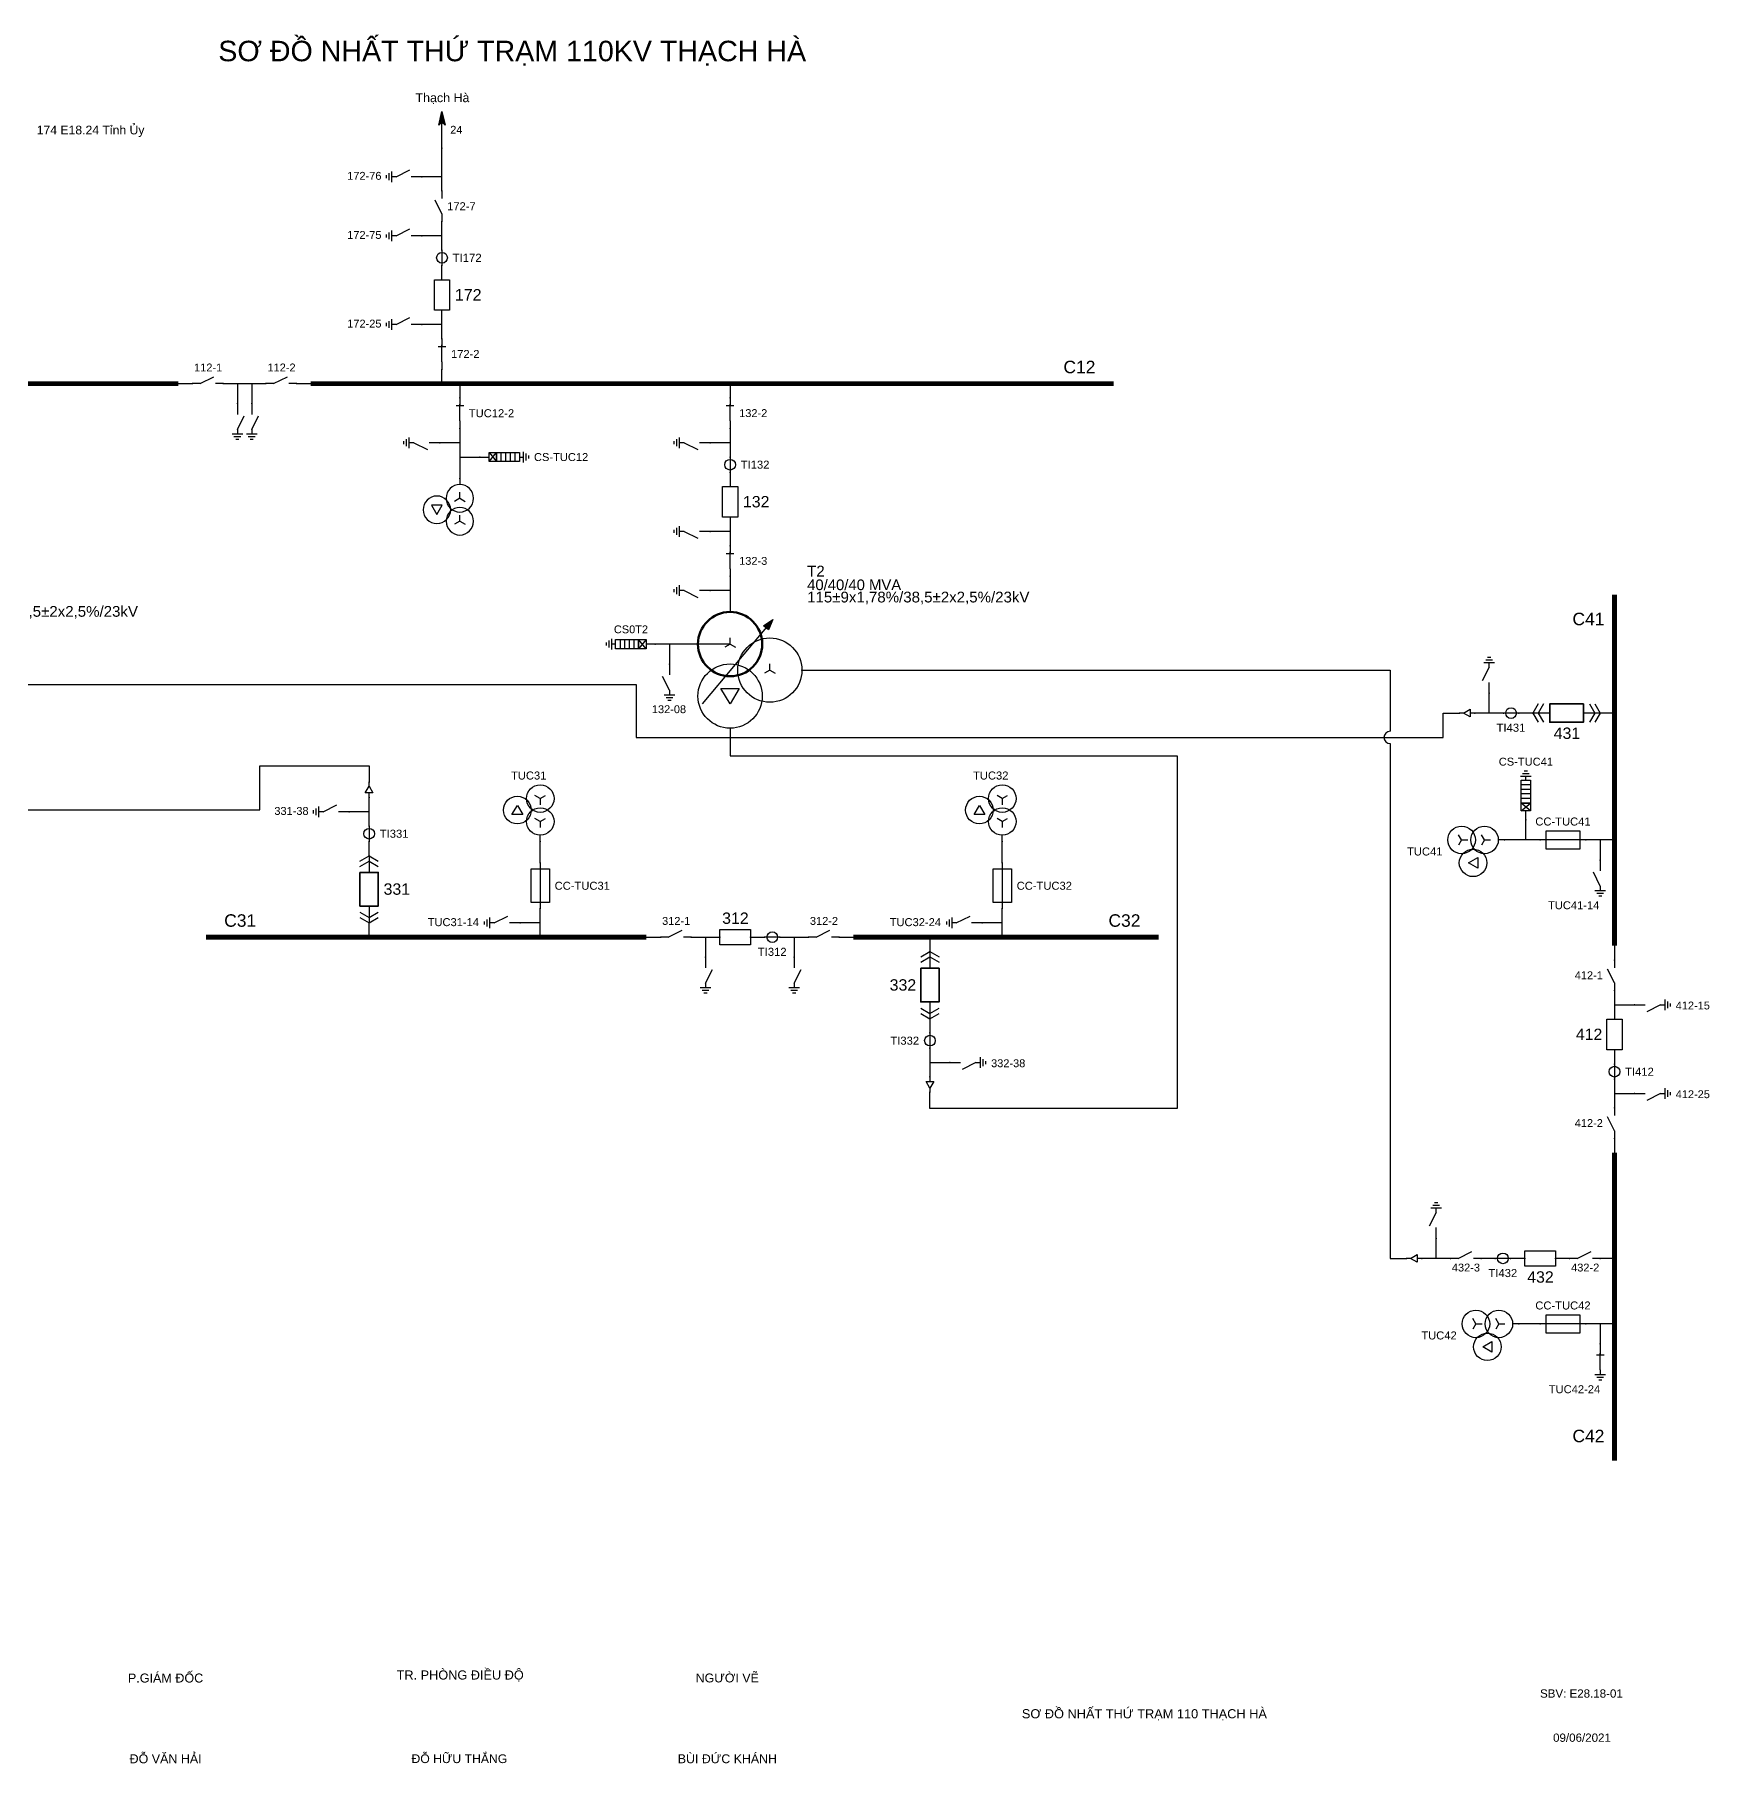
# Model space of a CAD drawing. Header units: millimetres. Extents: x -378 to 411, y 7 to 290.
# Drawn here: x 137.2 to 411, y 7.3 to 289.9 of the extents above; entities that cross this region are included whole.
import ezdxf

# ---------------------------------------------------------------- set-up
doc = ezdxf.new("R2010")
doc.units = ezdxf.units.MM
for name, color, linetype, lineweight in [('BUSBAR_110KV', 1, 'Continuous', 50), ('BUSBAR_22KV', 5, 'Continuous', 50), ('BUSBAR_35KV', 30, 'Continuous', 50), ('HV_110KV', 1, 'Continuous', 25), ('MV_22KV', 5, 'Continuous', 25), ('MV_35KV', 30, 'Continuous', 25)]:
    doc.layers.add(name, color=color, linetype=linetype, lineweight=lineweight)
doc.layers.add('SYM_PORTS', color=8, linetype='Continuous', plot=False)
doc.layers.add('TEXT', color=7, linetype='Continuous')
doc.styles.add('SLD_TEXT', font='arial.ttf')

# ---------------------------------------------------------------- blocks, each defined once
blk = doc.blocks.new('SYM_DISCONNECTOR_OPEN')
at = {"lineweight": 25}
for points in [[(0, -1.25), (-1.125, 1)], [(0, 2.5), (0, 1.25)], [(0, -1.25), (0, -2.5)]]:
    blk.add_lwpolyline(points, dxfattribs=at)
at = {"layer": 'SYM_PORTS'}
for p in [(0, 2.5), (0, -2.5)]:
    blk.add_point(p, dxfattribs=at)
blk.add_attdef('DEVICE_CODE', (1, -0.5), '', height=2)
blk = doc.blocks.new('SYM_EARTHING_SWITCH_OPEN')
at = {"lineweight": 25}
for points in [[(0, 3), (0, 1.25)], [(0, -1.25), (-1.125, 1)], [(-0.875, -2), (0.875, -2)], [(-0.5625, -2.4375), (0.5625, -2.4375)], [(0, -1.25), (0, -2)], [(-0.25, -2.875), (0.25, -2.875)]]:
    blk.add_lwpolyline(points, dxfattribs=at)
at = {"layer": 'SYM_PORTS'}
blk.add_point((0, 3), dxfattribs=at)
blk.add_attdef('DEVICE_CODE', (1.875, 0), '', height=2)
blk = doc.blocks.new('SYM_DISCONNECTOR_CLOSED')
at = {"lineweight": 25}
for points in [[(-0.625, 1.25), (0.625, 1.25)], [(0, 2.5), (0, 1.25)], [(0, -1.25), (0, 1.5)], [(0, -1.25), (0, -2.5)]]:
    blk.add_lwpolyline(points, dxfattribs=at)
at = {"layer": 'SYM_PORTS'}
for p in [(0, 2.5), (0, -2.5)]:
    blk.add_point(p, dxfattribs=at)
blk.add_attdef('DEVICE_CODE', (1.625, -0.5), '', height=2)
blk = doc.blocks.new('SYM_CIRCUIT_BREAKER')
at = {"lineweight": 25}
blk.add_lwpolyline([(-1.25, 2.5), (1.25, 2.5), (1.25, -2.5), (-1.25, -2.5)], close=True, dxfattribs=at)
at = {"layer": 'SYM_PORTS'}
for p in [(0, 2.5), (0, -2.5)]:
    blk.add_point(p, dxfattribs=at)
blk.add_attdef('DEVICE_CODE', (2.25, -0.5), '', height=2)
at = {"flags": 1}
blk.add_attdef('RATING', (2.25, -3.5), '', height=2, dxfattribs=at)
blk = doc.blocks.new('SYM_CURRENT_TRANSFORMER')
at = {"lineweight": 25}
blk.add_lwpolyline([(0, 1.25), (0, -1.25)], dxfattribs=at)
blk.add_circle((0, 0), 0.875, dxfattribs=at)
at = {"layer": 'SYM_PORTS'}
for p in [(0, 1.25), (0, -1.25)]:
    blk.add_point(p, dxfattribs=at)
blk.add_attdef('DEVICE_CODE', (1.875, -1.75), '', height=2)
at = {"flags": 1}
blk.add_attdef('RATIO', (1.875, -4.75), '', height=2, dxfattribs=at)
blk = doc.blocks.new('SYM_LINE_FEEDER_ARROW')
blk.add_hatch(color=7).paths.add_polyline_path([(0, -3), (-0.5, -0.75), (0, -1.25), (0.5, -0.75)])
at = {"lineweight": 25}
blk.add_lwpolyline([(0, 3), (0, -1.25)], dxfattribs=at)
blk.add_lwpolyline([(0, -3), (-0.5, -0.75), (0, -1.25), (0.5, -0.75)], close=True, dxfattribs=at)
at = {"layer": 'SYM_PORTS'}
blk.add_point((0, 3), dxfattribs=at)
blk.add_attdef('LINE_NAME', (1.5, 0), '', height=2)
blk = doc.blocks.new('SYM_SURGE_ARRESTER')
at = {"lineweight": 25}
for points in [[(0, 4), (0, 2.5)], [(-0.75, 2.5), (0.75, 1.25)], [(0.75, 2.5), (-0.75, 1.25)], [(-0.75, 0.5), (0.75, 0.5)], [(-0.75, -0.25), (0.75, -0.25)], [(-0.75, -1), (0.75, -1)], [(-0.75, -1.75), (0.75, -1.75)], [(0, -2.5), (0, -3.125)], [(-0.875, -3.125), (0.875, -3.125)], [(-0.5625, -3.5625), (0.5625, -3.5625)], [(-0.25, -4), (0.25, -4)]]:
    blk.add_lwpolyline(points, dxfattribs=at)
for points in [[(-0.75, 2.5), (0.75, 2.5), (0.75, 1.25), (-0.75, 1.25)], [(-0.75, 1.25), (0.75, 1.25), (0.75, -2.5), (-0.75, -2.5)]]:
    blk.add_lwpolyline(points, close=True, dxfattribs=at)
at = {"layer": 'SYM_PORTS'}
blk.add_point((0, 4), dxfattribs=at)
blk.add_attdef('DEVICE_CODE', (1.875, 1), '', height=2)
blk = doc.blocks.new('SYM_VOLTAGE_TRANSFORMER')
at = {"lineweight": 25}
for points in [[(0, 4.625), (0, 3.625)], [(0, 1.375), (-0.8625, 0.875)], [(0, 1.375), (0, 2.375)], [(0, 1.375), (0.8625, 0.875)], [(0, -2.375), (-0.8625, -2.875)], [(0, -2.375), (0, -1.375)], [(0, -2.375), (0.8625, -2.875)]]:
    blk.add_lwpolyline(points, dxfattribs=at)
blk.add_lwpolyline([(2.875, 0.25), (4.625, 0.25), (3.75, -1.25)], close=True, dxfattribs=at)
for centre in [(0, 1.375), (3.75, -0.5), (0, -2.375)]:
    blk.add_circle(centre, 2.25, dxfattribs=at)
at = {"layer": 'SYM_PORTS'}
blk.add_point((0, 4.625), dxfattribs=at)
blk.add_attdef('DEVICE_CODE', (7, 1.625), '', height=2)
at = {"flags": 1}
blk.add_attdef('RATIO', (7, -1.375), '', height=2, dxfattribs=at)
blk = doc.blocks.new('SYM_TRANSFORMER_3W')
blk.add_hatch(color=7).paths.add_polyline_path([(3.75, 8.25), (3.0125, 6.575), (2.2375, 7.225)])
at = {"lineweight": 25}
for points in [[(-7.75, -5.5), (3.0125, 7.35)], [(-3.25, 4.25), (-8.5, 4.25)], [(-3.25, 4.25), (-4.1125, 3.75)], [(-3.25, 4.25), (-3.25, 5.25)], [(-3.25, 4.25), (-2.3875, 3.75)], [(3.25, 0), (2.3875, -0.5)], [(3.25, 0), (3.25, 1)], [(3.25, 0), (4.1125, -0.5)]]:
    blk.add_lwpolyline(points, dxfattribs=at)
for points in [[(3.75, 8.25), (3.0125, 6.575), (2.2375, 7.225)], [(-4.75, -3), (-1.75, -3), (-3.25, -5.5)]]:
    blk.add_lwpolyline(points, close=True, dxfattribs=at)
at = {"lineweight": 50}
blk.add_circle((-3.25, 4.25), 5.25, dxfattribs=at)
at = {"lineweight": 25}
for centre in [(3.25, 0), (-3.25, -4.25)]:
    blk.add_circle(centre, 5.25, dxfattribs=at)
at = {"layer": 'SYM_PORTS'}
for p in [(-3.25, 9.5), (-8.5, 4.25), (8.5, 0), (-3.25, -9.5)]:
    blk.add_point(p, dxfattribs=at)
blk.add_attdef('DEVICE_CODE', (9.5, 6.5), '', height=2)
at = {"flags": 1}
for tag, p in [('POWER', (9.5, 3.5)), ('VOLTAGE_RATIO', (9.5, 0.5))]:
    blk.add_attdef(tag, p, '', height=2, dxfattribs=at)
blk = doc.blocks.new('SYM_DRAWOUT_BREAKER')
at = {"lineweight": 25}
for points in [[(-1.5, 4.625), (0, 5.5), (1.5, 4.625)], [(-1.5, 3.75), (0, 4.625), (1.5, 3.75)], [(0, 5.5), (0, 2.75)], [(0, -2.75), (0, -5.5)], [(-1.5, -3.75), (0, -4.625), (1.5, -3.75)], [(-1.5, -4.625), (0, -5.5), (1.5, -4.625)]]:
    blk.add_lwpolyline(points, dxfattribs=at)
at = {"lineweight": 35}
blk.add_lwpolyline([(-1.5, 2.75), (1.5, 2.75), (1.5, -2.75), (-1.5, -2.75)], close=True, dxfattribs=at)
at = {"layer": 'SYM_PORTS'}
for p in [(0, 5.5), (0, -5.5)]:
    blk.add_point(p, dxfattribs=at)
blk.add_attdef('DEVICE_CODE', (2.5, 2.5), '', height=2)
at = {"flags": 1}
blk.add_attdef('RATING', (2.5, -0.5), '', height=2, dxfattribs=at)
blk = doc.blocks.new('SYM_CABLE_TERMINATION')
at = {"lineweight": 25}
blk.add_lwpolyline([(-0.625, 0.5), (0.625, 0.5), (0, -0.625)], close=True, dxfattribs=at)
for points in [[(0, 1.25), (0, 0.5)], [(0, -0.625), (0, -1.25)]]:
    blk.add_lwpolyline(points, dxfattribs=at)
at = {"layer": 'SYM_PORTS'}
for p in [(0, 1.25), (0, -1.25)]:
    blk.add_point(p, dxfattribs=at)
blk = doc.blocks.new('SYM_FUSE_DISCONNECTOR')
at = {"lineweight": 25}
blk.add_lwpolyline([(0, 3.75), (0, -3.75)], dxfattribs=at)
blk.add_lwpolyline([(-1.5, 2.75), (1.5, 2.75), (1.5, -2.75), (-1.5, -2.75)], close=True, dxfattribs=at)
at = {"layer": 'SYM_PORTS'}
for p in [(0, 3.75), (0, -3.75)]:
    blk.add_point(p, dxfattribs=at)
blk.add_attdef('DEVICE_CODE', (2.5, 0.75), '', height=2)
at = {"flags": 1}
blk.add_attdef('RATING', (2.5, -2.25), '', height=2, dxfattribs=at)
blk = doc.blocks.new('SYM_EARTHING_SWITCH_CLOSED')
at = {"lineweight": 25}
for points in [[(0, 3), (0, 1.25)], [(-0.625, 1.25), (0.625, 1.25)], [(0, -1.25), (0, 1.5)], [(-0.875, -2), (0.875, -2)], [(-0.5625, -2.4375), (0.5625, -2.4375)], [(0, -1.25), (0, -2)], [(-0.25, -2.875), (0.25, -2.875)]]:
    blk.add_lwpolyline(points, dxfattribs=at)
at = {"layer": 'SYM_PORTS'}
blk.add_point((0, 3), dxfattribs=at)
blk.add_attdef('DEVICE_CODE', (1.875, 0), '', height=2)

msp = doc.modelspace()

# ---------------------------------------------------------------- linework, layer by layer
at = {"layer": 'BUSBAR_110KV', "const_width": 0.796}
for points in [[(44.01, 232.85), (160.66, 232.85)], [(182.32, 232.85), (313.59, 232.85)]]:
    msp.add_lwpolyline(points, dxfattribs=at)
at = {"layer": 'BUSBAR_22KV', "const_width": 0.796}
for points in [[(395.5, 198.37), (395.5, 140.95)], [(395.5, 107.12), (395.5, 56.75)]]:
    msp.add_lwpolyline(points, dxfattribs=at)
at = {"layer": 'BUSBAR_35KV', "const_width": 0.796}
for points in [[(165.19, 142.35), (237.2, 142.35)], [(271.03, 142.35), (320.96, 142.35)]]:
    msp.add_lwpolyline(points, dxfattribs=at)
at = {"layer": 'HV_110KV'}
for points in [[(203.77, 266.68), (203.77, 271.35)], [(203.77, 266.68), (200.5, 266.68)], [(203.77, 264.35), (203.77, 266.68)], [(203.77, 257.01), (203.77, 259.35)], [(203.77, 257.01), (200.5, 257.01)], [(203.77, 254.68), (203.77, 257.01)], [(203.77, 249.85), (203.77, 252.18)], [(203.77, 242.52), (203.77, 244.85)], [(203.77, 242.52), (200.5, 242.52)], [(203.77, 240.18), (203.77, 242.52)], [(203.77, 232.85), (203.77, 235.18)], [(160.66, 232.85), (162.99, 232.85)], [(167.99, 232.85), (170.32, 232.85)], [(170.32, 232.85), (170.32, 229.58)], [(170.32, 232.85), (172.66, 232.85)], [(172.66, 232.85), (172.66, 229.58)], [(172.66, 232.85), (174.99, 232.85)], [(179.99, 232.85), (182.32, 232.85)], [(206.69, 232.85), (206.69, 230.52)], [(250.88, 232.85), (250.88, 230.52)], [(206.69, 225.52), (206.69, 223.19)], [(250.88, 225.52), (250.88, 223.19)], [(206.69, 223.19), (203.41, 223.19)], [(206.69, 223.19), (206.69, 220.85)], [(206.69, 220.85), (209.96, 220.85)], [(206.69, 220.85), (206.69, 217.35)], [(250.88, 223.19), (247.61, 223.19)], [(250.88, 223.19), (250.88, 220.85)], [(250.88, 218.35), (250.88, 216.02)], [(250.88, 211.02), (250.88, 208.69)], [(250.88, 208.69), (247.61, 208.69)], [(250.88, 208.69), (250.88, 206.35)], [(250.88, 201.35), (250.88, 199.02)], [(250.88, 199.02), (247.61, 199.02)], [(250.88, 199.02), (250.88, 195.52)], [(240.97, 190.27), (238.63, 190.27)], [(245.63, 190.27), (240.97, 190.27)], [(240.97, 190.27), (240.97, 187)]]:
    msp.add_lwpolyline(points, dxfattribs=at)
at = {"layer": 'MV_22KV'}
msp.add_lwpolyline([(262.63, 186.02), (265.33, 186.02), (358.8, 186.02), (358.8, 176.01, 1), (358.8, 174.01), (358.8, 89.84), (361.5, 89.84)], format="xyb", dxfattribs=at)
for points in [[(125.19, 183.69), (127.89, 183.69), (235.5, 183.69), (235.5, 175.01), (367.47, 175.01), (367.47, 178.99), (370.17, 178.99)], [(375, 178.99), (375, 182.26)], [(375, 178.99), (372.67, 178.99)], [(377.33, 178.99), (375, 178.99)], [(382.16, 178.99), (379.83, 178.99)], [(395.5, 178.99), (393.16, 178.99)], [(381, 158.25), (381, 161.52)], [(381, 158.25), (377.5, 158.25)], [(383.33, 158.25), (381, 158.25)], [(393.16, 158.25), (390.83, 158.25)], [(395.5, 158.25), (393.16, 158.25)], [(393.16, 158.25), (393.16, 154.97)], [(395.5, 140.95), (395.5, 138.62)], [(395.5, 133.62), (395.5, 131.29)], [(395.5, 131.29), (398.77, 131.29)], [(395.5, 131.29), (395.5, 128.95)], [(395.5, 123.95), (395.5, 121.62)], [(395.5, 119.12), (395.5, 116.79)], [(395.5, 116.79), (398.77, 116.79)], [(395.5, 116.79), (395.5, 114.46)], [(395.5, 109.46), (395.5, 107.12)], [(366.33, 89.84), (366.33, 93.12)], [(366.33, 89.84), (364, 89.84)], [(368.67, 89.84), (366.33, 89.84)], [(376, 89.84), (373.67, 89.84)], [(380.83, 89.84), (378.5, 89.84)], [(388.16, 89.84), (385.83, 89.84)], [(395.5, 89.84), (393.16, 89.84)], [(383.33, 79.13), (379.83, 79.13)], [(393.16, 79.13), (390.83, 79.13)], [(395.5, 79.13), (393.16, 79.13)], [(393.16, 79.13), (393.16, 75.85)]]:
    msp.add_lwpolyline(points, dxfattribs=at)
at = {"layer": 'MV_35KV'}
for points in [[(250.88, 176.52), (250.88, 173.82), (250.88, 172.01), (324, 172.01), (324, 114.32), (283.56, 114.32), (283.56, 117.02)], [(105.11, 165.86), (105.11, 163.16), (174, 163.16), (174, 170.38), (191.86, 170.38), (191.86, 167.68)], [(191.86, 162.85), (191.86, 165.18)], [(191.86, 162.85), (188.59, 162.85)], [(191.86, 160.52), (191.86, 162.85)], [(191.86, 155.68), (191.86, 158.02)], [(219.84, 154.52), (219.84, 158.02)], [(295.39, 154.52), (295.39, 158.02)], [(219.84, 144.68), (219.84, 147.02)], [(295.39, 144.68), (295.39, 147.02)], [(191.86, 142.35), (191.86, 144.68)], [(219.84, 144.68), (216.56, 144.68)], [(219.84, 142.35), (219.84, 144.68)], [(295.39, 144.68), (292.12, 144.68)], [(295.39, 142.35), (295.39, 144.68)], [(237.2, 142.35), (239.53, 142.35)], [(244.53, 142.35), (246.86, 142.35)], [(246.86, 142.35), (246.86, 139.08)], [(246.86, 142.35), (249.2, 142.35)], [(254.2, 142.35), (256.53, 142.35)], [(259.03, 142.35), (261.36, 142.35)], [(261.36, 142.35), (261.36, 139.08)], [(261.36, 142.35), (263.69, 142.35)], [(268.69, 142.35), (271.03, 142.35)], [(283.56, 142.35), (283.56, 140.02)], [(283.56, 129.02), (283.56, 126.69)], [(283.56, 124.19), (283.56, 121.85)], [(283.56, 121.85), (286.83, 121.85)], [(283.56, 121.85), (283.56, 119.52)]]:
    msp.add_lwpolyline(points, dxfattribs=at)

# ---------------------------------------------------------------- block references
at = {"layer": 'HV_110KV', "rotation": 180}
msp.add_blockref('SYM_LINE_FEEDER_ARROW', (203.77, 274.35), dxfattribs=at)
at = {"layer": 'HV_110KV'}
ref = msp.add_blockref('SYM_EARTHING_SWITCH_OPEN', (197.5, 266.68), dxfattribs=dict(at, rotation=270))
ref.add_attrib('DEVICE_CODE', '172-76', (188.27, 266.18), dxfattribs={"layer": 'TEXT', "height": 1.289, "style": 'SLD_TEXT'})
ref = msp.add_blockref('SYM_DISCONNECTOR_OPEN', (203.77, 261.85), dxfattribs=at)
ref.add_attrib('DEVICE_CODE', '172-7', (204.62, 261.21), dxfattribs={"layer": 'TEXT', "height": 1.302, "style": 'SLD_TEXT'})
ref = msp.add_blockref('SYM_EARTHING_SWITCH_OPEN', (197.5, 257.01), dxfattribs=dict(at, rotation=270))
ref.add_attrib('DEVICE_CODE', '172-75', (188.27, 256.52), dxfattribs={"layer": 'TEXT', "height": 1.289, "style": 'SLD_TEXT'})
ref = msp.add_blockref('SYM_CURRENT_TRANSFORMER', (203.77, 253.43), dxfattribs=at)
ref.add_attrib('DEVICE_CODE', 'TI172', (205.5, 252.76), dxfattribs={"layer": 'TEXT', "height": 1.332, "style": 'SLD_TEXT'})
ref = msp.add_blockref('SYM_CIRCUIT_BREAKER', (203.77, 247.35), dxfattribs=at)
ref.add_attrib('DEVICE_CODE', '172', (205.87, 246.44), dxfattribs={"layer": 'TEXT', "height": 1.877, "style": 'SLD_TEXT'})
ref = msp.add_blockref('SYM_EARTHING_SWITCH_OPEN', (197.5, 242.52), dxfattribs=dict(at, rotation=270))
ref.add_attrib('DEVICE_CODE', '172-25', (188.27, 242.02), dxfattribs={"layer": 'TEXT', "height": 1.289, "style": 'SLD_TEXT'})
ref = msp.add_blockref('SYM_DISCONNECTOR_CLOSED', (203.77, 237.68), dxfattribs=at)
ref.add_attrib('DEVICE_CODE', '172-2', (205.25, 237.05), dxfattribs={"layer": 'TEXT', "height": 1.302, "style": 'SLD_TEXT'})
ref = msp.add_blockref('SYM_DISCONNECTOR_OPEN', (165.49, 232.85), dxfattribs=dict(at, rotation=270))
ref.add_attrib('DEVICE_CODE', '112-1', (163.23, 234.85), dxfattribs={"layer": 'TEXT', "height": 1.288, "style": 'SLD_TEXT'})
ref = msp.add_blockref('SYM_DISCONNECTOR_OPEN', (177.49, 232.85), dxfattribs=dict(at, rotation=270))
ref.add_attrib('DEVICE_CODE', '112-2', (175.23, 234.85), dxfattribs={"layer": 'TEXT', "height": 1.288, "style": 'SLD_TEXT'})
ref = msp.add_blockref('SYM_EARTHING_SWITCH_OPEN', (172.66, 226.58), dxfattribs=dict(at, xscale=-1))
ref.add_attrib('DEVICE_CODE', '112-25', (175.53, 221.56), dxfattribs={"layer": 'TEXT', "extrusion": (0, 0, -1), "height": 1.286, "style": 'SLD_TEXT'})
ref = msp.add_blockref('SYM_EARTHING_SWITCH_OPEN', (170.32, 226.58), dxfattribs=dict(at, xscale=-1))
ref.add_attrib('DEVICE_CODE', '112-15', (167.7, 221.56), dxfattribs={"layer": 'TEXT', "extrusion": (0, 0, -1), "height": 1.286, "style": 'SLD_TEXT'})
ref = msp.add_blockref('SYM_DISCONNECTOR_CLOSED', (206.69, 228.02), dxfattribs=at)
ref.add_attrib('DEVICE_CODE', 'TUC12-2', (208.16, 227.36), dxfattribs={"layer": 'TEXT', "height": 1.308, "style": 'SLD_TEXT'})
ref = msp.add_blockref('SYM_DISCONNECTOR_CLOSED', (250.88, 228.02), dxfattribs=at)
ref.add_attrib('DEVICE_CODE', '132-2', (252.36, 227.39), dxfattribs={"layer": 'TEXT', "height": 1.288, "style": 'SLD_TEXT'})
ref = msp.add_blockref('SYM_EARTHING_SWITCH_OPEN', (244.61, 223.19), dxfattribs=dict(at, xscale=-1, rotation=270))
ref.add_attrib('DEVICE_CODE', '132-25', (235.38, 222.44), dxfattribs={"layer": 'TEXT', "extrusion": (0, 0, -1), "height": 1.286, "style": 'SLD_TEXT'})
ref = msp.add_blockref('SYM_EARTHING_SWITCH_OPEN', (200.41, 223.19), dxfattribs=dict(at, xscale=-1, rotation=270))
ref.add_attrib('DEVICE_CODE', 'TUC12-24', (188.27, 222.41), dxfattribs={"layer": 'TEXT', "extrusion": (0, 0, -1), "height": 1.304, "style": 'SLD_TEXT'})
ref = msp.add_blockref('SYM_SURGE_ARRESTER', (213.96, 220.85), dxfattribs=dict(at, rotation=90))
ref.add_attrib('DEVICE_CODE', 'CS-TUC12', (218.81, 220.2), dxfattribs={"layer": 'TEXT', "height": 1.299, "style": 'SLD_TEXT'})
ref = msp.add_blockref('SYM_CURRENT_TRANSFORMER', (250.88, 219.6), dxfattribs=at)
ref.add_attrib('DEVICE_CODE', 'TI132', (252.61, 218.95), dxfattribs={"layer": 'TEXT', "height": 1.318, "style": 'SLD_TEXT'})
ref = msp.add_blockref('SYM_VOLTAGE_TRANSFORMER', (206.69, 212.73), dxfattribs=dict(at, xscale=-1))
ref.add_attrib('DEVICE_CODE', 'TUC12', (201.9, 205.92), dxfattribs={"layer": 'TEXT', "extrusion": (0, 0, -1), "height": 1.31, "style": 'SLD_TEXT'})
ref = msp.add_blockref('SYM_CIRCUIT_BREAKER', (250.88, 213.52), dxfattribs=at)
ref.add_attrib('DEVICE_CODE', '132', (252.98, 212.62), dxfattribs={"layer": 'TEXT', "height": 1.861, "style": 'SLD_TEXT'})
ref = msp.add_blockref('SYM_EARTHING_SWITCH_OPEN', (244.61, 208.69), dxfattribs=dict(at, xscale=-1, rotation=270))
ref.add_attrib('DEVICE_CODE', '132-35', (235.38, 207.94), dxfattribs={"layer": 'TEXT', "extrusion": (0, 0, -1), "height": 1.286, "style": 'SLD_TEXT'})
ref = msp.add_blockref('SYM_DISCONNECTOR_CLOSED', (250.88, 203.85), dxfattribs=at)
ref.add_attrib('DEVICE_CODE', '132-3', (252.36, 203.23), dxfattribs={"layer": 'TEXT', "height": 1.288, "style": 'SLD_TEXT'})
ref = msp.add_blockref('SYM_TRANSFORMER_3W', (254.13, 186.02), dxfattribs=at)
ref.add_attrib('DEVICE_CODE', 'T2', (263.48, 201.32), dxfattribs={"layer": 'TEXT', "height": 1.761, "style": 'SLD_TEXT'})
ref = msp.add_blockref('SYM_EARTHING_SWITCH_OPEN', (244.61, 199.02), dxfattribs=dict(at, xscale=-1, rotation=270))
ref.add_attrib('DEVICE_CODE', '132-38', (235.38, 198.27), dxfattribs={"layer": 'TEXT', "extrusion": (0, 0, -1), "height": 1.286, "style": 'SLD_TEXT'})
ref = msp.add_blockref('SYM_SURGE_ARRESTER', (234.63, 190.27), dxfattribs=dict(at, rotation=270))
ref.add_attrib('DEVICE_CODE', 'CS0T2', (231.88, 192.04), dxfattribs={"layer": 'TEXT', "height": 1.284, "style": 'SLD_TEXT'})
ref = msp.add_blockref('SYM_EARTHING_SWITCH_OPEN', (240.97, 184), dxfattribs=at)
ref.add_attrib('DEVICE_CODE', '132-08', (238.09, 178.98), dxfattribs={"layer": 'TEXT', "height": 1.286, "style": 'SLD_TEXT'})
at = {"layer": 'MV_22KV'}
ref = msp.add_blockref('SYM_EARTHING_SWITCH_OPEN', (375, 185.26), dxfattribs=dict(at, xscale=-1, rotation=180))
ref.add_attrib('DEVICE_CODE', '431-38', (372.12, 189.03), dxfattribs={"layer": 'TEXT', "extrusion": (0, 0, -1), "height": 1.286, "style": 'SLD_TEXT'})
at = {"layer": 'MV_22KV', "rotation": 270}
for p in [(371.42, 178.99), (362.75, 89.84)]:
    msp.add_blockref('SYM_CABLE_TERMINATION', p, dxfattribs=at)
at = {"layer": 'MV_22KV'}
ref = msp.add_blockref('SYM_CURRENT_TRANSFORMER', (378.58, 178.99), dxfattribs=dict(at, rotation=270))
ref.add_attrib('DEVICE_CODE', 'TI431', (376.21, 175.94), dxfattribs={"layer": 'TEXT', "height": 1.318, "style": 'SLD_TEXT'})
ref = msp.add_blockref('SYM_DRAWOUT_BREAKER', (387.66, 178.99), dxfattribs=dict(at, rotation=270))
ref.add_attrib('DEVICE_CODE', '431', (385.55, 174.77), dxfattribs={"layer": 'TEXT', "height": 1.861, "style": 'SLD_TEXT'})
ref = msp.add_blockref('SYM_SURGE_ARRESTER', (381, 165.52), dxfattribs=dict(at, rotation=180))
ref.add_attrib('DEVICE_CODE', 'CS-TUC41', (376.57, 170.4), dxfattribs={"layer": 'TEXT', "height": 1.299, "style": 'SLD_TEXT'})
ref = msp.add_blockref('SYM_FUSE_DISCONNECTOR', (387.08, 158.25), dxfattribs=dict(at, rotation=270))
ref.add_attrib('DEVICE_CODE', 'CC-TUC41', (382.55, 160.61), dxfattribs={"layer": 'TEXT', "height": 1.308, "style": 'SLD_TEXT'})
ref = msp.add_blockref('SYM_VOLTAGE_TRANSFORMER', (372.87, 158.25), dxfattribs=dict(at, rotation=270))
ref.add_attrib('DEVICE_CODE', 'TUC41', (361.57, 155.71), dxfattribs={"layer": 'TEXT', "height": 1.31, "style": 'SLD_TEXT'})
ref = msp.add_blockref('SYM_EARTHING_SWITCH_OPEN', (393.16, 151.97), dxfattribs=at)
ref.add_attrib('DEVICE_CODE', 'TUC41-14', (384.62, 146.92), dxfattribs={"layer": 'TEXT', "height": 1.304, "style": 'SLD_TEXT'})
ref = msp.add_blockref('SYM_DISCONNECTOR_OPEN', (395.5, 136.12), dxfattribs=at)
ref.add_attrib('DEVICE_CODE', '412-1', (388.99, 135.48), dxfattribs={"layer": 'TEXT', "height": 1.288, "style": 'SLD_TEXT'})
ref = msp.add_blockref('SYM_EARTHING_SWITCH_OPEN', (401.77, 131.29), dxfattribs=dict(at, rotation=90))
ref.add_attrib('DEVICE_CODE', '412-15', (405.5, 130.54), dxfattribs={"layer": 'TEXT', "height": 1.286, "style": 'SLD_TEXT'})
ref = msp.add_blockref('SYM_CIRCUIT_BREAKER', (395.5, 126.45), dxfattribs=at)
ref.add_attrib('DEVICE_CODE', '412', (389.17, 125.54), dxfattribs={"layer": 'TEXT', "height": 1.857, "style": 'SLD_TEXT'})
ref = msp.add_blockref('SYM_CURRENT_TRANSFORMER', (395.5, 120.37), dxfattribs=at)
ref.add_attrib('DEVICE_CODE', 'TI412', (397.22, 119.7), dxfattribs={"layer": 'TEXT', "height": 1.318, "style": 'SLD_TEXT'})
ref = msp.add_blockref('SYM_EARTHING_SWITCH_OPEN', (401.77, 116.79), dxfattribs=dict(at, rotation=90))
ref.add_attrib('DEVICE_CODE', '412-25', (405.5, 116.04), dxfattribs={"layer": 'TEXT', "height": 1.286, "style": 'SLD_TEXT'})
ref = msp.add_blockref('SYM_DISCONNECTOR_OPEN', (395.5, 111.96), dxfattribs=at)
ref.add_attrib('DEVICE_CODE', '412-2', (388.99, 111.32), dxfattribs={"layer": 'TEXT', "height": 1.288, "style": 'SLD_TEXT'})
ref = msp.add_blockref('SYM_EARTHING_SWITCH_OPEN', (366.33, 96.12), dxfattribs=dict(at, xscale=-1, rotation=180))
ref.add_attrib('DEVICE_CODE', '432-38', (363.46, 99.89), dxfattribs={"layer": 'TEXT', "extrusion": (0, 0, -1), "height": 1.286, "style": 'SLD_TEXT'})
ref = msp.add_blockref('SYM_DISCONNECTOR_OPEN', (371.17, 89.84), dxfattribs=dict(at, rotation=270))
ref.add_attrib('DEVICE_CODE', '432-3', (368.9, 87.7), dxfattribs={"layer": 'TEXT', "height": 1.288, "style": 'SLD_TEXT'})
ref = msp.add_blockref('SYM_CURRENT_TRANSFORMER', (377.25, 89.84), dxfattribs=dict(at, rotation=270))
ref.add_attrib('DEVICE_CODE', 'TI432', (374.88, 86.79), dxfattribs={"layer": 'TEXT', "height": 1.318, "style": 'SLD_TEXT'})
ref = msp.add_blockref('SYM_CIRCUIT_BREAKER', (383.33, 89.84), dxfattribs=dict(at, rotation=270))
ref.add_attrib('DEVICE_CODE', '432', (381.22, 85.87), dxfattribs={"layer": 'TEXT', "height": 1.861, "style": 'SLD_TEXT'})
ref = msp.add_blockref('SYM_DISCONNECTOR_OPEN', (390.66, 89.84), dxfattribs=dict(at, rotation=270))
ref.add_attrib('DEVICE_CODE', '432-2', (388.4, 87.7), dxfattribs={"layer": 'TEXT', "height": 1.288, "style": 'SLD_TEXT'})
ref = msp.add_blockref('SYM_FUSE_DISCONNECTOR', (387.08, 79.13), dxfattribs=dict(at, rotation=270))
ref.add_attrib('DEVICE_CODE', 'CC-TUC42', (382.55, 81.49), dxfattribs={"layer": 'TEXT', "height": 1.308, "style": 'SLD_TEXT'})
ref = msp.add_blockref('SYM_VOLTAGE_TRANSFORMER', (375.21, 79.13), dxfattribs=dict(at, rotation=270))
ref.add_attrib('DEVICE_CODE', 'TUC42', (363.9, 76.59), dxfattribs={"layer": 'TEXT', "height": 1.31, "style": 'SLD_TEXT'})
ref = msp.add_blockref('SYM_EARTHING_SWITCH_CLOSED', (393.16, 72.85), dxfattribs=at)
ref.add_attrib('DEVICE_CODE', 'TUC42-24', (384.75, 67.8), dxfattribs={"layer": 'TEXT', "height": 1.304, "style": 'SLD_TEXT'})
at = {"layer": 'MV_35KV', "rotation": 180}
msp.add_blockref('SYM_CABLE_TERMINATION', (191.86, 166.43), dxfattribs=at)
at = {"layer": 'MV_35KV'}
ref = msp.add_blockref('SYM_VOLTAGE_TRANSFORMER', (219.84, 162.64), dxfattribs=dict(at, rotation=180))
ref.add_attrib('DEVICE_CODE', 'TUC31', (215.05, 168.13), dxfattribs={"layer": 'TEXT', "height": 1.31, "style": 'SLD_TEXT'})
ref = msp.add_blockref('SYM_VOLTAGE_TRANSFORMER', (295.39, 162.64), dxfattribs=dict(at, rotation=180))
ref.add_attrib('DEVICE_CODE', 'TUC32', (290.6, 168.13), dxfattribs={"layer": 'TEXT', "height": 1.31, "style": 'SLD_TEXT'})
ref = msp.add_blockref('SYM_EARTHING_SWITCH_OPEN', (185.59, 162.85), dxfattribs=dict(at, rotation=270))
ref.add_attrib('DEVICE_CODE', '331-38', (176.36, 162.35), dxfattribs={"layer": 'TEXT', "height": 1.286, "style": 'SLD_TEXT'})
ref = msp.add_blockref('SYM_CURRENT_TRANSFORMER', (191.86, 159.27), dxfattribs=at)
ref.add_attrib('DEVICE_CODE', 'TI331', (193.59, 158.61), dxfattribs={"layer": 'TEXT', "height": 1.318, "style": 'SLD_TEXT'})
ref = msp.add_blockref('SYM_DRAWOUT_BREAKER', (191.86, 150.18), dxfattribs=at)
ref.add_attrib('DEVICE_CODE', '331', (194.22, 149.29), dxfattribs={"layer": 'TEXT', "height": 1.861, "style": 'SLD_TEXT'})
ref = msp.add_blockref('SYM_FUSE_DISCONNECTOR', (219.84, 150.77), dxfattribs=at)
ref.add_attrib('DEVICE_CODE', 'CC-TUC31', (222.19, 150.11), dxfattribs={"layer": 'TEXT', "height": 1.308, "style": 'SLD_TEXT'})
ref = msp.add_blockref('SYM_FUSE_DISCONNECTOR', (295.39, 150.77), dxfattribs=at)
ref.add_attrib('DEVICE_CODE', 'CC-TUC32', (297.74, 150.11), dxfattribs={"layer": 'TEXT', "height": 1.308, "style": 'SLD_TEXT'})
ref = msp.add_blockref('SYM_EARTHING_SWITCH_OPEN', (213.56, 144.68), dxfattribs=dict(at, rotation=270))
ref.add_attrib('DEVICE_CODE', 'TUC31-14', (201.42, 144.16), dxfattribs={"layer": 'TEXT', "height": 1.304, "style": 'SLD_TEXT'})
ref = msp.add_blockref('SYM_DISCONNECTOR_OPEN', (242.03, 142.35), dxfattribs=dict(at, rotation=270))
ref.add_attrib('DEVICE_CODE', '312-1', (239.76, 144.37), dxfattribs={"layer": 'TEXT', "height": 1.288, "style": 'SLD_TEXT'})
ref = msp.add_blockref('SYM_CIRCUIT_BREAKER', (251.7, 142.35), dxfattribs=dict(at, rotation=270))
ref.add_attrib('DEVICE_CODE', '312', (249.58, 144.53), dxfattribs={"layer": 'TEXT', "height": 1.861, "style": 'SLD_TEXT'})
ref = msp.add_blockref('SYM_DISCONNECTOR_OPEN', (266.19, 142.35), dxfattribs=dict(at, rotation=270))
ref.add_attrib('DEVICE_CODE', '312-2', (263.93, 144.37), dxfattribs={"layer": 'TEXT', "height": 1.288, "style": 'SLD_TEXT'})
ref = msp.add_blockref('SYM_EARTHING_SWITCH_OPEN', (289.12, 144.68), dxfattribs=dict(at, rotation=270))
ref.add_attrib('DEVICE_CODE', 'TUC32-24', (276.97, 144.16), dxfattribs={"layer": 'TEXT', "height": 1.304, "style": 'SLD_TEXT'})
ref = msp.add_blockref('SYM_CURRENT_TRANSFORMER', (257.78, 142.35), dxfattribs=dict(at, rotation=270))
ref.add_attrib('DEVICE_CODE', 'TI312', (255.41, 139.3), dxfattribs={"layer": 'TEXT', "height": 1.318, "style": 'SLD_TEXT'})
ref = msp.add_blockref('SYM_EARTHING_SWITCH_OPEN', (261.36, 136.08), dxfattribs=dict(at, xscale=-1))
ref.add_attrib('DEVICE_CODE', '312-25', (258.74, 131.06), dxfattribs={"layer": 'TEXT', "extrusion": (0, 0, -1), "height": 1.286, "style": 'SLD_TEXT'})
ref = msp.add_blockref('SYM_EARTHING_SWITCH_OPEN', (246.86, 136.08), dxfattribs=dict(at, xscale=-1))
ref.add_attrib('DEVICE_CODE', '312-15', (244.24, 131.06), dxfattribs={"layer": 'TEXT', "extrusion": (0, 0, -1), "height": 1.286, "style": 'SLD_TEXT'})
ref = msp.add_blockref('SYM_DRAWOUT_BREAKER', (283.56, 134.52), dxfattribs=at)
ref.add_attrib('DEVICE_CODE', '332', (276.97, 133.62), dxfattribs={"layer": 'TEXT', "height": 1.861, "style": 'SLD_TEXT'})
ref = msp.add_blockref('SYM_CURRENT_TRANSFORMER', (283.56, 125.44), dxfattribs=at)
ref.add_attrib('DEVICE_CODE', 'TI332', (277.08, 124.78), dxfattribs={"layer": 'TEXT', "height": 1.318, "style": 'SLD_TEXT'})
ref = msp.add_blockref('SYM_EARTHING_SWITCH_OPEN', (289.83, 121.85), dxfattribs=dict(at, rotation=90))
ref.add_attrib('DEVICE_CODE', '332-38', (293.56, 121.1), dxfattribs={"layer": 'TEXT', "height": 1.286, "style": 'SLD_TEXT'})
msp.add_blockref('SYM_CABLE_TERMINATION', (283.56, 118.27), dxfattribs=at)

# ---------------------------------------------------------------- texts
at = {"layer": 'TEXT', "attachment_point": 7, "style": 'SLD_TEXT'}
for s, insert, char_height in [('SƠ ĐỒ NHẤT THỨ TRẠM 110KV THẠCH HÀ', (167.19, 284.82), 3.3492), ('Thạch Hà', (199.44, 278.55), 1.456), ('174 E18.24 Tỉnh Ủy', (137.5, 273.17), 1.4268), ('24', (205.12, 273.72), 1.279), ('C12', (305.39, 234.53), 2.039), ('40/40/40 MVA', (263.48, 199.07), 1.737), ('115±9x1,78%/38,5±2x2,5%/23kV', (263.48, 196.75), 1.7615), ('115±9x1,78%/38,5±2x2,5%/23kV', (117.71, 194.41), 1.7615), ('C41', (388.62, 193.33), 2.039), ('C31', (168.16, 144.03), 2.039), ('C32', (312.75, 144.03), 2.039), ('C42', (388.62, 59.76), 2.039), ('TR. PHÒNG ĐIỀU ĐỘ', (196.35, 20.66), 1.4886), ('P.GIÁM ĐỐC', (152.41, 20.48), 1.47), ('NGƯỜI VẼ', (245.25, 20.5), 1.45), ('SBV: E28.18-01', (383.32, 18.01), 1.3508), ('SƠ ĐỒ NHẤT THỨ TRẠM 110 THẠCH HÀ', (298.59, 14.32), 1.493), ('09/06/2021', (385.45, 10.79), 1.353), ('ĐỖ VĂN HẢI', (152.69, 7.28), 1.459), ('ĐỖ HỮU THẮNG', (198.78, 7.31), 1.4283), ('BÙI ĐỨC KHÁNH', (242.33, 7.29), 1.4471)]:
    msp.add_mtext(s, dxfattribs=dict(at, insert=insert, char_height=char_height))

doc.saveas('drawing.dxf')
